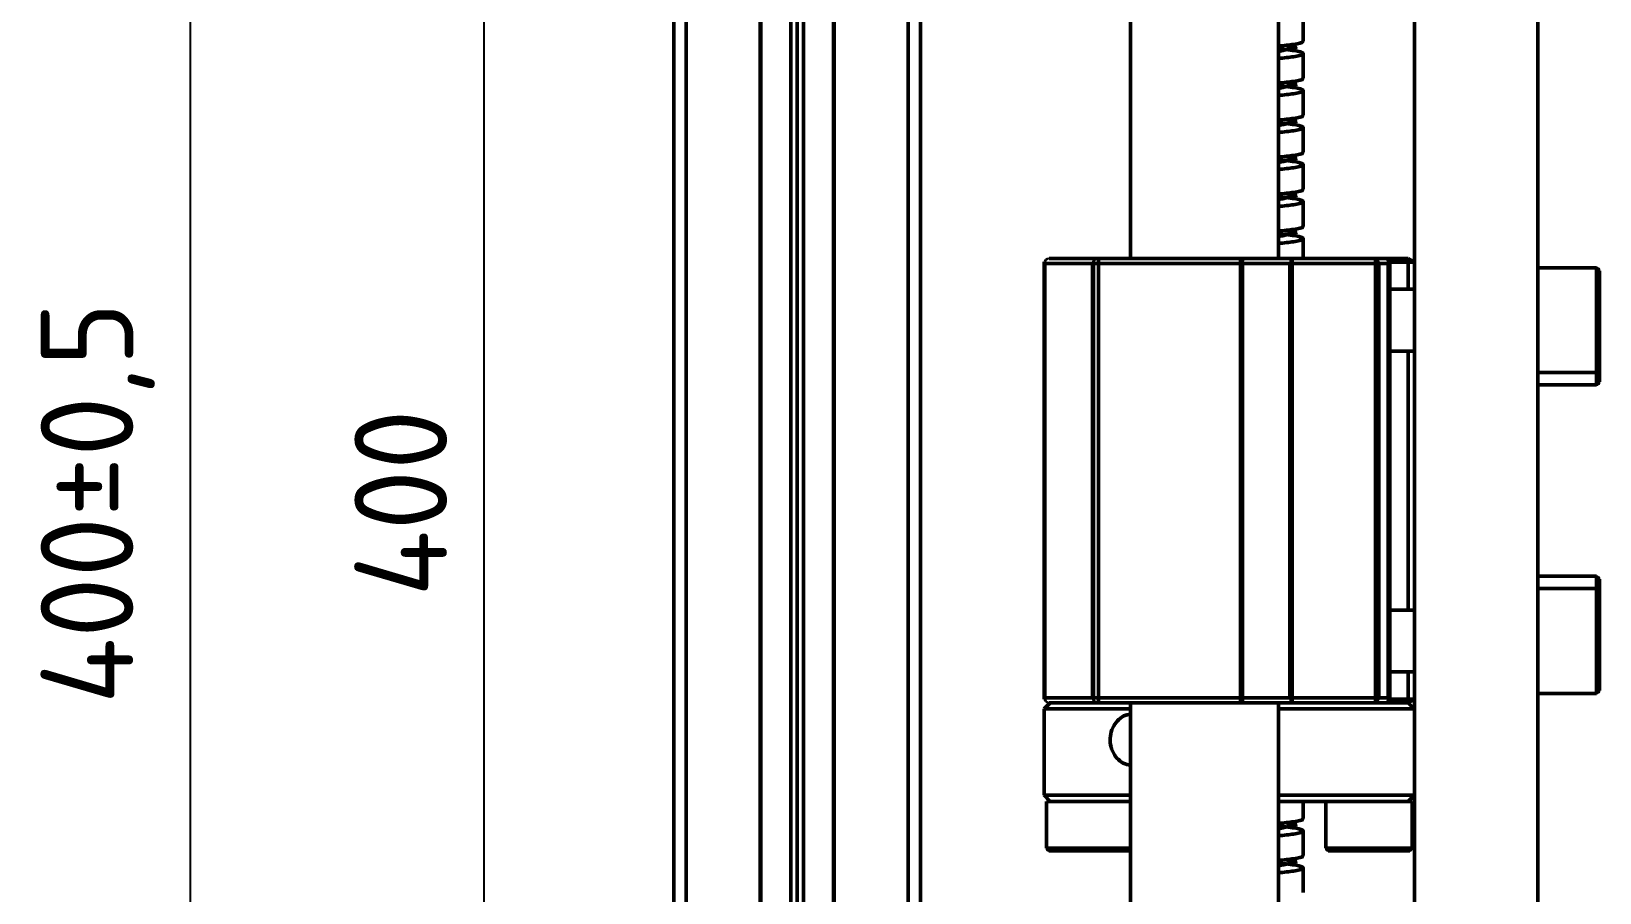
# Model space of a CAD drawing. Header units: millimetres. Extents: x -190 to 12889, y -227 to 3957.
# Drawn here: x 999.6 to 1126.6, y 2110.5 to 2180.3 of the extents above; entities that cross this region are included whole.
import ezdxf

# ---------------------------------------------------------------- set-up
doc = ezdxf.new("R2010")
doc.units = ezdxf.units.MM
doc.header["$LTSCALE"] = 0.7
doc.header["$PDMODE"] = 35
doc.header["$PDSIZE"] = -4
doc.layers.get('0').update_dxf_attribs({"color": 255})
doc.layers.add('CON', color=7, linetype='Continuous', lineweight=50)
doc.layers.add('DIM', color=94, linetype='Continuous', lineweight=25)
doc.styles.add('TCVN-7284', font='tcvn+7284-2003r.ttf')
doc.dimstyles.new('TCVN_ISO-25_RadiusDia', dxfattribs={"dimtxt": 2.5, "dimasz": 2.5, "dimexe": 2, "dimexo": 0, "dimgap": 1, "dimtad": 1, "dimtoh": 1, "dimtxsty": 'TCVN-7284', "dimblk": 'Arrow', "dimcen": 0, "dimclrd": 256, "dimclre": 256, "dimclrt": 256, "dimadec": 0, "dimazin": 0, "dimtfac": 1, "dimtofl": 0, "dimtmove": 1, "dimatfit": 0, "dimldrblk": 'Arrow', "dimfxl": 1, "dimlwd": -1, "dimlwe": -1, "dimarcsym": 0})

# ---------------------------------------------------------------- blocks, each defined once
blk = doc.blocks.new('Arrow')
at = {"layer": 'DIM'}
blk.add_solid([(-1, 0.268), (-1, -0.268), (0, 0)], dxfattribs=at)
blk = doc.blocks.new('*D692')
at = {"layer": 'Defpoints', "color": 0, "ltscale": 0.2, "transparency": 16777216}
for p in [(1036.27, 2342.03), (1051.63, 2342.03), (1051.63, 1942.03)]:
    blk.add_point(p, dxfattribs=at)
at = {"layer": 'DIM', "linetype": 'ByBlock', "ltscale": 0.2, "transparency": 16777216}
for p, q in [((1051.63, 2342.03), (1030.27, 2342.03)), ((1036.27, 1949.53), (1036.27, 2334.53)), ((1051.63, 1942.03), (1030.27, 1942.03))]:
    blk.add_line(p, q, dxfattribs=at)
at = {"layer": 'DIM', "ltscale": 0.2, "transparency": 16777216, "xscale": 7.500000000000133, "yscale": 7.500000000000133, "zscale": 7.500000000000133}
for p, rotation in [((1036.27, 2342.03), 90), ((1036.27, 1942.03), 270)]:
    blk.add_blockref('Arrow', p, dxfattribs=dict(at, rotation=rotation))
at = {"layer": 'DIM', "ltscale": 0.2, "transparency": 16777216, "insert": (1029.52, 2142.03), "char_height": 7.5, "attachment_point": 5, "rotation": 90, "style": 'TCVN-7284', "bg_fill": 3, "box_fill_scale": 1.1, "bg_fill_color": 256, "bg_fill_true_color": 13158600, "bg_fill_transparency": 0}
blk.add_mtext('400', dxfattribs=at)
blk = doc.blocks.new('*D693')
at = {"layer": 'Defpoints', "color": 0, "ltscale": 0.2, "transparency": 16777216}
for p in [(1012.48, 2342.03), (1051.63, 2342.03), (1051.63, 1942.03)]:
    blk.add_point(p, dxfattribs=at)
at = {"layer": 'DIM', "linetype": 'ByBlock', "ltscale": 0.2, "transparency": 16777216}
for p, q in [((1051.63, 2342.03), (1006.48, 2342.03)), ((1012.48, 1949.53), (1012.48, 2334.53)), ((1051.63, 1942.03), (1006.48, 1942.03))]:
    blk.add_line(p, q, dxfattribs=at)
at = {"layer": 'DIM', "ltscale": 0.2, "transparency": 16777216, "xscale": 7.500000000000133, "yscale": 7.500000000000133, "zscale": 7.500000000000133}
for p, rotation in [((1012.48, 2342.03), 90), ((1012.48, 1942.03), 270)]:
    blk.add_blockref('Arrow', p, dxfattribs=dict(at, rotation=rotation))
at = {"layer": 'DIM', "ltscale": 0.2, "transparency": 16777216, "insert": (1004.98, 2142.03), "char_height": 7.5, "attachment_point": 5, "rotation": 90, "style": 'TCVN-7284', "bg_fill": 3, "box_fill_scale": 1.1, "bg_fill_color": 256, "bg_fill_true_color": 13158600, "bg_fill_transparency": 0}
blk.add_mtext('400±0,5', dxfattribs=at)

msp = doc.modelspace()

# ---------------------------------------------------------------- linework, layer by layer
at = {"color": 7, "linetype": 'Continuous', "lineweight": 25, "flags": 128}
for points in [[(1097.8922, 2161.8528), (1097.8573, 2161.8451), (1097.8237, 2161.8223), (1097.7928, 2161.7854), (1097.7657, 2161.7356), (1097.7435, 2161.675), (1097.7269, 2161.6059), (1097.7168, 2161.5308), (1097.7133, 2161.4528)], [(1101.7233, 2161.8528), (1101.6884, 2161.8451), (1101.6548, 2161.8223), (1101.6239, 2161.7854), (1101.5968, 2161.7356), (1101.5745, 2161.675), (1101.558, 2161.6059), (1101.5478, 2161.5308), (1101.5444, 2161.4528)], [(1097.7133, 2126.2528), (1097.7168, 2126.1747), (1097.7269, 2126.0997), (1097.7435, 2126.0306), (1097.7657, 2125.9699), (1097.7928, 2125.9202), (1097.8237, 2125.8832), (1097.8573, 2125.8605), (1097.8922, 2125.8528)], [(1101.5444, 2126.2528), (1101.5478, 2126.1747), (1101.558, 2126.0997), (1101.5745, 2126.0306), (1101.5968, 2125.9699), (1101.6239, 2125.9202), (1101.6548, 2125.8832), (1101.6884, 2125.8605), (1101.7233, 2125.8528)]]:
    msp.add_lwpolyline(points, dxfattribs=at)
at = {"color": 7, "linetype": 'Continuous', "lineweight": 25}
for centre, radius, start, end in [((1082.0289, 2161.4528), 0.4, 90, 180), ((1082.0696, 2161.486), 0.369, 96.333672, 185.170891), ((1085.9231, 2161.486), 0.369, 96.333672, 185.170891), ((1086.0289, 2161.4528), 0.4, 90, 180), ((1108.3925, 2161.5028), 0.3571, 351.950533, 78.578246), ((1109.1581, 2161.5028), 0.3571, 351.950533, 78.578246), ((1109.2289, 2161.4528), 0.4, 0, 90), ((1126.3789, 2160.8528), 0.25, 0, 90), ((1126.3789, 2152.8528), 0.25, 270, 0), ((1126.3789, 2151.8528), 0.25, 270, 0), ((1126.3789, 2135.8528), 0.25, 0, 90), ((1126.3789, 2134.8528), 0.25, 0, 90), ((1126.3789, 2126.8528), 0.25, 270, 0), ((1082.0289, 2126.2528), 0.4, 180, 270), ((1082.0696, 2126.2195), 0.369, 174.829109, 263.666328), ((1085.9231, 2126.2195), 0.369, 174.829109, 263.666328), ((1086.0289, 2126.2528), 0.4, 180, 270), ((1108.3925, 2126.2028), 0.3571, 281.421754, 8.049467), ((1109.1581, 2126.2028), 0.3571, 281.421754, 8.049467), ((1109.2289, 2126.2528), 0.4, 270, 0), ((1082.0151, 2114.0528), 0.2, 180, 270), ((1104.6426, 2114.0528), 0.2, 180, 270), ((1111.2426, 2114.0528), 0.2, 270, 0)]:
    msp.add_arc(centre, radius, start, end, dxfattribs=at)
at = {"layer": 'CON', "color": 7, "linetype": 'Continuous'}
for p, q in [((1051.6289, 2342.0318), (1051.6289, 1942.0318)), ((1052.6289, 2342.0318), (1052.6289, 1942.0318)), ((1058.6289, 2342.0318), (1058.6289, 1942.0318)), ((1058.6895, 2342.0318), (1058.6895, 1942.0318)), ((1061.1092, 2342.0318), (1061.1092, 1942.0318)), ((1061.6289, 2342.0318), (1061.6289, 1942.0318)), ((1062.1485, 2342.0318), (1062.1485, 1942.0318)), ((1064.5682, 2342.0318), (1064.5682, 1942.0318)), ((1064.6289, 2342.0318), (1064.6289, 1942.0318)), ((1070.6289, 2342.0318), (1070.6289, 1942.0318)), ((1071.6289, 2342.0318), (1071.6289, 1942.0318)), ((1088.6289, 2325.0318), (1088.6289, 2161.8528)), ((1100.6289, 2161.8528), (1100.6289, 2325.0318)), ((1111.6289, 2268.8528), (1111.6289, 2018.8528)), ((1121.6289, 2268.8528), (1121.6289, 2018.8528)), ((1102.6289, 2179.4569), (1102.6289, 2181.4569)), ((1102.0274, 2178.9539), (1102.1276, 2178.9926)), ((1102.6289, 2176.4569), (1102.6289, 2178.4569)), ((1102.0274, 2175.9539), (1102.1276, 2175.9926)), ((1102.6289, 2173.4569), (1102.6289, 2175.4569)), ((1102.0274, 2172.9539), (1102.1276, 2172.9926)), ((1102.6289, 2170.4569), (1102.6289, 2172.4569)), ((1102.0274, 2169.9539), (1102.1276, 2169.9926)), ((1102.6289, 2167.4569), (1102.6289, 2169.4569)), ((1102.0274, 2166.9539), (1102.1276, 2166.9926)), ((1102.6289, 2164.4569), (1102.6289, 2166.4569)), ((1102.0274, 2163.9539), (1102.1276, 2163.9926)), ((1102.6289, 2161.8528), (1102.6289, 2163.4569)), ((1081.648, 2161.5752), (1081.6289, 2161.5641)), ((1081.6289, 2161.5641), (1081.6447, 2161.5641)), ((1081.6289, 2161.4528), (1081.6289, 2161.5641)), ((1081.6289, 2161.4528), (1081.7021, 2161.4528)), ((1081.6289, 2126.2528), (1081.6289, 2161.4528)), ((1085.5556, 2161.4528), (1081.7021, 2161.4528)), ((1081.7021, 2161.4528), (1081.7021, 2126.2528)), ((1082.0289, 2161.8528), (1085.8824, 2161.8528)), ((1085.5556, 2161.4528), (1085.6289, 2161.4528)), ((1085.5556, 2126.2528), (1085.5556, 2161.4528)), ((1085.6289, 2161.4528), (1086.0289, 2161.4528)), ((1085.6289, 2126.2528), (1085.6289, 2161.4528)), ((1086.0289, 2161.8528), (1085.8824, 2161.8528)), ((1086.0289, 2161.8528), (1086.0289, 2161.4528)), ((1086.0289, 2161.8528), (1097.5344, 2161.8528)), ((1097.5344, 2161.4528), (1086.0289, 2161.4528)), ((1086.0289, 2161.4528), (1086.0289, 2126.2528)), ((1097.5344, 2161.8528), (1097.5344, 2161.4528)), ((1097.8922, 2161.8528), (1097.5344, 2161.8528)), ((1097.5344, 2161.4528), (1097.7133, 2161.4528)), ((1097.5344, 2126.2528), (1097.5344, 2161.4528)), ((1101.5444, 2161.4528), (1097.7133, 2161.4528)), ((1097.7133, 2161.4528), (1097.7133, 2126.2528)), ((1097.8922, 2161.8528), (1101.7233, 2161.8528)), ((1101.5444, 2161.4528), (1101.7233, 2161.4528)), ((1101.5444, 2126.2528), (1101.5444, 2161.4528)), ((1101.7233, 2161.8528), (1101.7233, 2161.4528)), ((1101.7233, 2161.8528), (1108.4632, 2161.8528)), ((1108.4632, 2161.4528), (1101.7233, 2161.4528)), ((1101.7233, 2161.4528), (1101.7233, 2126.2528)), ((1108.4632, 2161.8528), (1108.4632, 2161.4528)), ((1108.4632, 2161.8528), (1109.2289, 2161.8528)), ((1108.4632, 2126.2528), (1108.4632, 2161.4528)), ((1108.4632, 2161.4528), (1108.746, 2161.4528)), ((1108.746, 2161.4528), (1108.746, 2126.2528)), ((1109.5117, 2161.4528), (1108.746, 2161.4528)), ((1109.2289, 2161.8528), (1111.1289, 2161.8528)), ((1109.5117, 2126.2528), (1109.5117, 2161.4528)), ((1109.5117, 2161.4528), (1109.6289, 2161.4528)), ((1109.6131, 2161.5641), (1111.1289, 2161.5641)), ((1109.6289, 2161.4528), (1109.6289, 2126.2528)), ((1111.1289, 2161.8528), (1111.1289, 2161.5641)), ((1111.1289, 2161.8528), (1111.6289, 2161.5641)), ((1111.1289, 2161.5641), (1111.6289, 2161.5641)), ((1126.3789, 2161.1028), (1121.6289, 2161.1028)), ((1126.6289, 2160.8528), (1126.6289, 2152.8528)), ((1111.6289, 2159.3528), (1109.6289, 2159.3528)), ((1109.6289, 2154.3528), (1111.6289, 2154.3528)), ((1121.6289, 2152.6028), (1126.3789, 2152.6028)), ((1126.6289, 2152.8528), (1126.6289, 2151.8528)), ((1121.6289, 2151.6028), (1126.3789, 2151.6028)), ((1126.3789, 2136.1028), (1121.6289, 2136.1028)), ((1126.6289, 2135.8528), (1126.6289, 2134.8528)), ((1126.3789, 2135.1028), (1121.6289, 2135.1028)), ((1126.6289, 2134.8528), (1126.6289, 2126.8528)), ((1111.6289, 2133.3528), (1109.6289, 2133.3528)), ((1109.6289, 2128.3528), (1111.6289, 2128.3528)), ((1121.6289, 2126.6028), (1126.3789, 2126.6028)), ((1081.7021, 2126.2528), (1081.6289, 2126.2528)), ((1081.6289, 2126.1415), (1081.6289, 2126.2528)), ((1081.6289, 2126.1415), (1081.6447, 2126.1415)), ((1081.6289, 2126.1415), (1081.648, 2126.1304)), ((1081.6289, 2125.3528), (1082.1289, 2125.8528)), ((1088.6289, 2125.3528), (1081.6289, 2125.3528)), ((1081.6289, 2125.3528), (1081.6289, 2118.3528)), ((1081.7021, 2126.2528), (1085.5556, 2126.2528)), ((1085.8824, 2125.8528), (1082.0289, 2125.8528)), ((1085.6289, 2126.2528), (1085.5556, 2126.2528)), ((1086.0289, 2126.2528), (1085.6289, 2126.2528)), ((1085.8824, 2125.8528), (1086.0289, 2125.8528)), ((1086.0289, 2126.2528), (1086.0289, 2125.8528)), ((1086.0289, 2126.2528), (1097.5344, 2126.2528)), ((1097.5344, 2125.8528), (1086.0289, 2125.8528)), ((1088.6289, 2125.8528), (1088.6289, 1959.0318)), ((1097.7133, 2126.2528), (1097.5344, 2126.2528)), ((1097.5344, 2126.2528), (1097.5344, 2125.8528)), ((1097.5344, 2125.8528), (1097.8922, 2125.8528)), ((1097.7133, 2126.2528), (1101.5444, 2126.2528)), ((1101.7233, 2125.8528), (1097.8922, 2125.8528)), ((1100.6289, 1959.0318), (1100.6289, 2125.8528)), ((1111.6289, 2125.3528), (1100.6289, 2125.3528)), ((1101.7233, 2126.2528), (1101.5444, 2126.2528)), ((1101.7233, 2126.2528), (1108.4632, 2126.2528)), ((1101.7233, 2126.2528), (1101.7233, 2125.8528)), ((1108.4632, 2125.8528), (1101.7233, 2125.8528)), ((1108.746, 2126.2528), (1108.4632, 2126.2528)), ((1108.4632, 2126.2528), (1108.4632, 2125.8528)), ((1109.2289, 2125.8528), (1108.4632, 2125.8528)), ((1108.746, 2126.2528), (1109.5117, 2126.2528)), ((1109.2289, 2125.8528), (1111.1289, 2125.8528)), ((1109.6289, 2126.2528), (1109.5117, 2126.2528)), ((1109.6131, 2126.1415), (1111.1289, 2126.1415)), ((1111.1289, 2126.1415), (1111.1289, 2125.8528)), ((1111.1289, 2126.1415), (1111.6289, 2126.1415)), ((1111.6289, 2126.1415), (1111.1289, 2125.8528)), ((1111.6289, 2125.3528), (1111.1289, 2125.8528)), ((1081.6289, 2118.3528), (1088.6289, 2118.3528)), ((1081.6289, 2118.3528), (1082.1289, 2117.8528)), ((1081.8151, 2117.8528), (1081.8151, 2114.0528)), ((1082.1289, 2117.8528), (1081.8151, 2117.8528)), ((1088.6289, 2117.8528), (1082.1289, 2117.8528)), ((1100.6289, 2118.3528), (1111.6289, 2118.3528)), ((1111.1289, 2117.8528), (1100.6289, 2117.8528)), ((1102.6289, 2116.4569), (1102.6289, 2117.8528)), ((1104.4426, 2117.8528), (1104.4426, 2114.0528)), ((1111.6289, 2118.3528), (1111.1289, 2117.8528)), ((1111.4426, 2117.8528), (1111.1289, 2117.8528)), ((1111.4426, 2114.0528), (1111.4426, 2117.8528)), ((1102.0274, 2115.9539), (1102.1276, 2115.9926)), ((1102.6289, 2113.4569), (1102.6289, 2115.4569)), ((1088.6151, 2113.8528), (1082.0151, 2113.8528)), ((1088.6151, 2113.8528), (1088.6289, 2113.8533)), ((1111.2426, 2113.8528), (1104.6426, 2113.8528)), ((1102.0274, 2112.9539), (1102.1276, 2112.9926)), ((1102.6289, 2110.4569), (1102.6289, 2112.4569))]:
    msp.add_line(p, q, dxfattribs=at)
at = {"layer": 'CON', "color": 8, "linetype": 'Continuous'}
for p, q in [((1111.1289, 2159.3528), (1111.1289, 2161.5641)), ((1126.3789, 2152.6028), (1126.3789, 2161.1028)), ((1111.1289, 2133.3528), (1111.1289, 2154.3528)), ((1126.3789, 2151.6028), (1126.3789, 2152.6028)), ((1126.3789, 2135.1028), (1126.3789, 2136.1028)), ((1126.3789, 2126.6028), (1126.3789, 2135.1028)), ((1111.1289, 2126.1415), (1111.1289, 2128.3528)), ((1081.8151, 2114.0528), (1088.6289, 2114.0528)), ((1104.4426, 2114.0528), (1111.4426, 2114.0528))]:
    msp.add_line(p, q, dxfattribs=at)
at = {"layer": 'CON', "color": 7, "linetype": 'Continuous'}
for points, knots in [([(1102.522, 2179.4569), (1102.5507, 2179.4345), (1102.6624, 2179.3472), (1102.0265, 2179.2211), (1101.0543, 2179.112), (1100.6289, 2179.0642)], [0, 0, 0, 0, 0.16279149, 0.63368611, 1, 1, 1, 1]), ([(1102.085, 2178.9814), (1102.0613, 2178.9754), (1101.9963, 2178.9587), (1101.4014, 2178.7985), (1100.7773, 2178.659), (1100.6289, 2178.6258)], [0, 0, 0, 0, 0.30395075, 0.83443922, 1, 1, 1, 1]), ([(1100.6289, 2178.0642), (1101.0621, 2178.112), (1102.0523, 2178.2212), (1102.7267, 2178.3873), (1102.5586, 2178.5925), (1101.7783, 2178.7278), (1100.9024, 2178.8198), (1100.6289, 2178.8486)], [0, 0, 0, 0, 0.18358082, 0.41957303, 0.66180996, 0.89439324, 1, 1, 1, 1]), ([(1101.1734, 2179.1293), (1101.2285, 2179.1141), (1101.5794, 2179.0168), (1101.717, 2178.9905), (1101.833, 2178.9683)], [0, 0, 0, 0, 0.15688589, 1, 1, 1, 1]), ([(1102.522, 2176.4569), (1102.5507, 2176.4345), (1102.6624, 2176.3472), (1102.0265, 2176.2211), (1101.0543, 2176.112), (1100.6289, 2176.0642)], [0, 0, 0, 0, 0.16279149, 0.63368611, 1, 1, 1, 1]), ([(1102.085, 2175.9814), (1102.0613, 2175.9754), (1101.9963, 2175.9587), (1101.4014, 2175.7985), (1100.7773, 2175.659), (1100.6289, 2175.6258)], [0, 0, 0, 0, 0.30395075, 0.83443922, 1, 1, 1, 1]), ([(1101.1734, 2176.1293), (1101.2285, 2176.1141), (1101.5794, 2176.0168), (1101.717, 2175.9905), (1101.833, 2175.9683)], [0, 0, 0, 0, 0.15688589, 1, 1, 1, 1]), ([(1100.6289, 2175.0642), (1101.0621, 2175.112), (1102.0523, 2175.2212), (1102.7267, 2175.3873), (1102.5586, 2175.5925), (1101.7783, 2175.7278), (1100.9024, 2175.8198), (1100.6289, 2175.8486)], [0, 0, 0, 0, 0.18358082, 0.41957303, 0.66180996, 0.89439324, 1, 1, 1, 1]), ([(1102.522, 2173.4569), (1102.5507, 2173.4345), (1102.6624, 2173.3472), (1102.0265, 2173.2211), (1101.0543, 2173.112), (1100.6289, 2173.0642)], [0, 0, 0, 0, 0.16279149, 0.63368611, 1, 1, 1, 1]), ([(1102.085, 2172.9814), (1102.0613, 2172.9754), (1101.9963, 2172.9587), (1101.4014, 2172.7985), (1100.7773, 2172.659), (1100.6289, 2172.6258)], [0, 0, 0, 0, 0.30395075, 0.83443922, 1, 1, 1, 1]), ([(1100.6289, 2172.0642), (1101.0621, 2172.112), (1102.0523, 2172.2212), (1102.7267, 2172.3873), (1102.5586, 2172.5925), (1101.7783, 2172.7278), (1100.9024, 2172.8198), (1100.6289, 2172.8486)], [0, 0, 0, 0, 0.18358082, 0.41957303, 0.66180996, 0.89439324, 1, 1, 1, 1]), ([(1101.1734, 2173.1293), (1101.2285, 2173.1141), (1101.5794, 2173.0168), (1101.717, 2172.9905), (1101.833, 2172.9683)], [0, 0, 0, 0, 0.156885893, 1, 1, 1, 1]), ([(1102.522, 2170.4569), (1102.5507, 2170.4345), (1102.6624, 2170.3472), (1102.0265, 2170.2211), (1101.0543, 2170.112), (1100.6289, 2170.0642)], [0, 0, 0, 0, 0.16279149, 0.63368611, 1, 1, 1, 1]), ([(1102.085, 2169.9814), (1102.0613, 2169.9754), (1101.9963, 2169.9587), (1101.4014, 2169.7985), (1100.7773, 2169.659), (1100.6289, 2169.6258)], [0, 0, 0, 0, 0.30395075, 0.83443922, 1, 1, 1, 1]), ([(1100.6289, 2169.0642), (1101.0621, 2169.112), (1102.0523, 2169.2212), (1102.7267, 2169.3873), (1102.5586, 2169.5925), (1101.7783, 2169.7278), (1100.9024, 2169.8198), (1100.6289, 2169.8486)], [0, 0, 0, 0, 0.18358082, 0.41957303, 0.66180996, 0.89439324, 1, 1, 1, 1]), ([(1101.1734, 2170.1293), (1101.2285, 2170.1141), (1101.5794, 2170.0168), (1101.717, 2169.9905), (1101.833, 2169.9683)], [0, 0, 0, 0, 0.15688589, 1, 1, 1, 1]), ([(1102.522, 2167.4569), (1102.5507, 2167.4345), (1102.6624, 2167.3472), (1102.0265, 2167.2211), (1101.0543, 2167.112), (1100.6289, 2167.0642)], [0, 0, 0, 0, 0.16279149, 0.63368611, 1, 1, 1, 1]), ([(1101.1734, 2167.1293), (1101.2285, 2167.1141), (1101.5794, 2167.0168), (1101.717, 2166.9905), (1101.833, 2166.9683)], [0, 0, 0, 0, 0.15688589, 1, 1, 1, 1]), ([(1102.085, 2166.9814), (1102.0613, 2166.9754), (1101.9963, 2166.9587), (1101.4014, 2166.7985), (1100.7773, 2166.659), (1100.6289, 2166.6258)], [0, 0, 0, 0, 0.30395075, 0.83443922, 1, 1, 1, 1]), ([(1100.6289, 2166.0642), (1101.0621, 2166.112), (1102.0523, 2166.2212), (1102.7267, 2166.3873), (1102.5586, 2166.5925), (1101.7783, 2166.7278), (1100.9024, 2166.8198), (1100.6289, 2166.8486)], [0, 0, 0, 0, 0.18358082, 0.41957303, 0.66180996, 0.89439324, 1, 1, 1, 1]), ([(1102.522, 2164.4569), (1102.5507, 2164.4345), (1102.6624, 2164.3472), (1102.0265, 2164.2211), (1101.0543, 2164.112), (1100.6289, 2164.0642)], [0, 0, 0, 0, 0.16279149, 0.63368611, 1, 1, 1, 1]), ([(1102.085, 2163.9814), (1102.0613, 2163.9754), (1101.9963, 2163.9587), (1101.4014, 2163.7985), (1100.7773, 2163.659), (1100.6289, 2163.6258)], [0, 0, 0, 0, 0.303950753, 0.834439217, 1, 1, 1, 1]), ([(1100.6289, 2163.0642), (1101.0621, 2163.112), (1102.0523, 2163.2212), (1102.7267, 2163.3873), (1102.5586, 2163.5925), (1101.7783, 2163.7278), (1100.9024, 2163.8198), (1100.6289, 2163.8486)], [0, 0, 0, 0, 0.18358082, 0.41957303, 0.66180996, 0.89439324, 1, 1, 1, 1]), ([(1101.1734, 2164.1293), (1101.2285, 2164.1141), (1101.5794, 2164.0168), (1101.717, 2163.9905), (1101.833, 2163.9683)], [0, 0, 0, 0, 0.15688589, 1, 1, 1, 1]), ([(1088.6289, 2120.7763), (1088.4287, 2120.8236), (1088.0169, 2120.9207), (1087.5031, 2121.3428), (1087.1327, 2121.924), (1086.9575, 2122.616), (1086.9941, 2123.3311), (1087.2369, 2123.9943), (1087.6648, 2124.5203), (1088.1527, 2124.8476), (1088.4991, 2124.8901), (1088.6289, 2124.906)], [0, 0, 0, 0, 0.11052718, 0.2273044, 0.34462922, 0.4619756, 0.57877588, 0.69531678, 0.81228728, 0.92970739, 1, 1, 1, 1]), ([(1102.522, 2116.4569), (1102.5507, 2116.4345), (1102.6624, 2116.3472), (1102.0265, 2116.2211), (1101.0543, 2116.112), (1100.6289, 2116.0642)], [0, 0, 0, 0, 0.16279149, 0.63368611, 1, 1, 1, 1]), ([(1102.085, 2115.9814), (1102.0613, 2115.9754), (1101.9963, 2115.9587), (1101.4014, 2115.7985), (1100.7773, 2115.659), (1100.6289, 2115.6258)], [0, 0, 0, 0, 0.30395075, 0.83443922, 1, 1, 1, 1]), ([(1100.6289, 2115.0642), (1101.0621, 2115.112), (1102.0523, 2115.2212), (1102.7267, 2115.3873), (1102.5586, 2115.5925), (1101.7783, 2115.7278), (1100.9024, 2115.8198), (1100.6289, 2115.8486)], [0, 0, 0, 0, 0.18358082, 0.41957303, 0.66180996, 0.89439324, 1, 1, 1, 1]), ([(1101.1734, 2116.1293), (1101.2285, 2116.1141), (1101.5794, 2116.0168), (1101.717, 2115.9905), (1101.833, 2115.9683)], [0, 0, 0, 0, 0.15688589, 1, 1, 1, 1]), ([(1102.522, 2113.4569), (1102.5507, 2113.4345), (1102.6624, 2113.3472), (1102.0265, 2113.2211), (1101.0543, 2113.112), (1100.6289, 2113.0642)], [0, 0, 0, 0, 0.16279149, 0.63368611, 1, 1, 1, 1]), ([(1102.085, 2112.9814), (1102.0613, 2112.9754), (1101.9963, 2112.9587), (1101.4014, 2112.7985), (1100.7773, 2112.659), (1100.6289, 2112.6258)], [0, 0, 0, 0, 0.303950753, 0.834439217, 1, 1, 1, 1]), ([(1100.6289, 2112.0642), (1101.0621, 2112.112), (1102.0523, 2112.2212), (1102.7267, 2112.3873), (1102.5586, 2112.5925), (1101.7783, 2112.7278), (1100.9024, 2112.8198), (1100.6289, 2112.8486)], [0, 0, 0, 0, 0.18358082, 0.41957303, 0.66180996, 0.89439324, 1, 1, 1, 1]), ([(1101.1734, 2113.1293), (1101.2285, 2113.1141), (1101.5794, 2113.0168), (1101.717, 2112.9905), (1101.833, 2112.9683)], [0, 0, 0, 0, 0.15688589, 1, 1, 1, 1])]:
    msp.add_open_spline(points, degree=3, knots=knots, dxfattribs=at)

# ---------------------------------------------------------------- next in the draw order: dimensions: what is measured, and where the dimension line sits
at = {"layer": 'DIM', "ltscale": 0.2}
dim = msp.add_linear_dim(base=(1036.2739, 2342.0318), p1=(1051.6289, 1942.0318), p2=(1051.6289, 2342.0318), angle=90, dimstyle='TCVN_ISO-25_RadiusDia', override={"dimscale": 3, "dimtfill": 1, "dimarcsym": 1}, dxfattribs=at)
dim.commit()
dim.dimension.update_dxf_attribs({"geometry": '*D692', "text_midpoint": (1029.5239, 2142.0318)})

# ---------------------------------------------------------------- next in the draw order: dimensions: what is measured, and where the dimension line sits
dim = msp.add_linear_dim(base=(1012.4762, 2342.0318), p1=(1051.6289, 1942.0318), p2=(1051.6289, 2342.0318), angle=90, dimstyle='TCVN_ISO-25_RadiusDia', override={"dimscale": 3, "dimtol": 1, "dimtp": 0.5, "dimtm": 0.5, "dimtfill": 1, "dimarcsym": 1}, dxfattribs=at)
dim.commit()
dim.dimension.update_dxf_attribs({"geometry": '*D693', "text_midpoint": (1004.9762, 2142.0318)})

doc.saveas('drawing.dxf')
